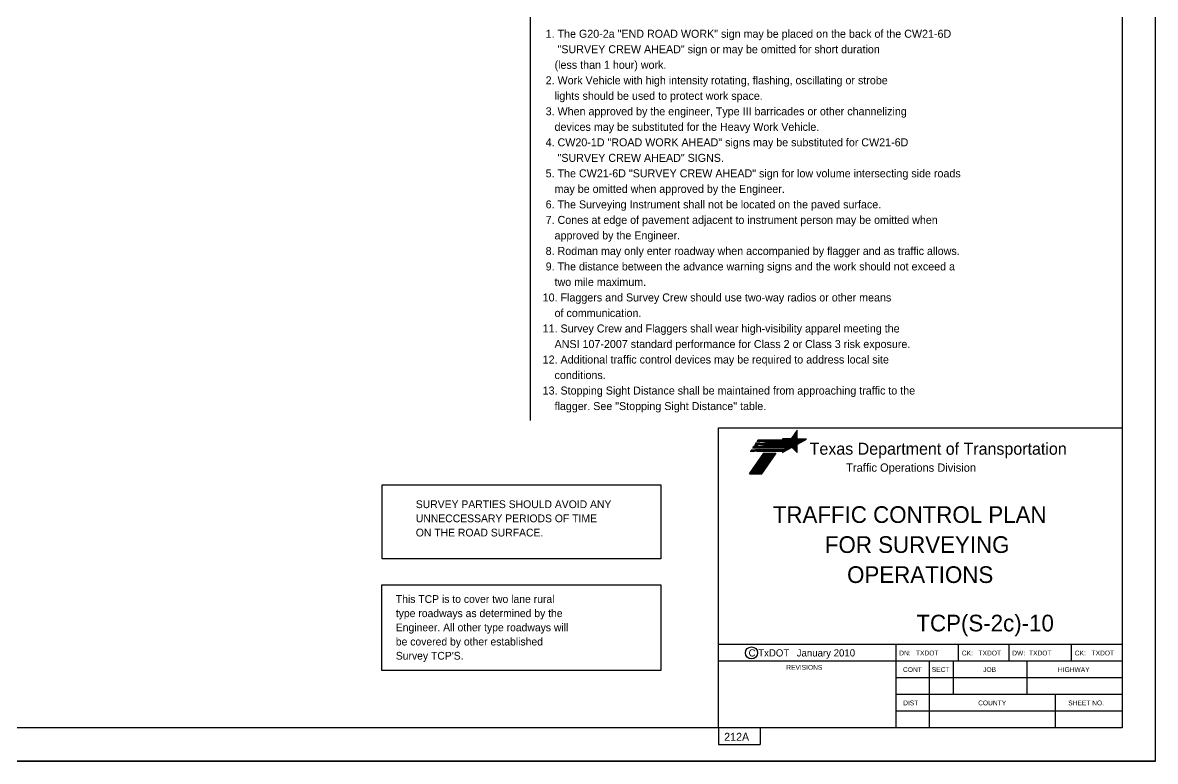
# Model space of a CAD drawing. Extents: x 23.9 to 57.9, y 11.9 to 33.9.
# Drawn here: x 40.89 to 57.87, y 11.95 to 23.02 of the extents above; entities that cross this region are included whole.
import ezdxf

# ---------------------------------------------------------------- set-up
doc = ezdxf.new("R2010")
doc.units = 0
doc.layers.add('D_BATCH_PLOT', color=7, linetype='Continuous')
doc.layers.add('Level 1', color=7, linetype='Continuous')

msp = doc.modelspace()

# ---------------------------------------------------------------- linework, layer by layer
at = {"layer": 'D_BATCH_PLOT'}
msp.add_lwpolyline([(23.87, 11.949), (57.87, 11.949), (57.87, 33.949), (23.87, 33.949)], close=True, dxfattribs=at)
at = {"layer": 'Level 1'}
for p, q in [((57.87, 11.949), (57.87, 33.949)), ((48.498, 33.18), (48.498, 17.057)), ((51.32, 16.949), (57.37, 16.949)), ((51.32, 12.449), (51.32, 16.949)), ((52.433, 16.813), (52.502, 16.813)), ((52.434, 16.815), (52.502, 16.815)), ((52.435, 16.816), (52.502, 16.816)), ((52.436, 16.817), (52.502, 16.817)), ((52.437, 16.819), (52.502, 16.819)), ((52.438, 16.82), (52.502, 16.82)), ((52.439, 16.821), (52.502, 16.821)), ((52.44, 16.823), (52.502, 16.823)), ((52.441, 16.824), (52.502, 16.824)), ((52.442, 16.825), (52.502, 16.825)), ((52.443, 16.828), (52.502, 16.828)), ((52.443, 16.827), (52.502, 16.827)), ((52.444, 16.829), (52.502, 16.829)), ((52.445, 16.831), (52.502, 16.831)), ((52.446, 16.832), (52.502, 16.832)), ((52.447, 16.833), (52.502, 16.833)), ((52.448, 16.835), (52.502, 16.835)), ((52.449, 16.836), (52.502, 16.836)), ((52.45, 16.837), (52.502, 16.837)), ((52.451, 16.839), (52.502, 16.839)), ((52.452, 16.84), (52.502, 16.84)), ((52.453, 16.841), (52.502, 16.841)), ((52.454, 16.843), (52.502, 16.843)), ((52.455, 16.844), (52.502, 16.844)), ((52.456, 16.845), (52.502, 16.845)), ((52.457, 16.848), (52.502, 16.848)), ((52.457, 16.847), (52.502, 16.847)), ((52.458, 16.849), (52.502, 16.849)), ((52.459, 16.851), (52.502, 16.851)), ((52.46, 16.852), (52.502, 16.852)), ((52.461, 16.853), (52.502, 16.853)), ((52.462, 16.855), (52.502, 16.855)), ((52.463, 16.856), (52.502, 16.856)), ((52.464, 16.857), (52.502, 16.857)), ((52.465, 16.859), (52.502, 16.859)), ((52.466, 16.86), (52.502, 16.86)), ((52.467, 16.861), (52.502, 16.861)), ((52.468, 16.863), (52.502, 16.863)), ((52.469, 16.864), (52.502, 16.864)), ((52.47, 16.865), (52.502, 16.865)), ((52.471, 16.868), (52.502, 16.868)), ((52.471, 16.867), (52.502, 16.867)), ((52.472, 16.869), (52.502, 16.869)), ((52.473, 16.871), (52.502, 16.871)), ((52.474, 16.872), (52.502, 16.872)), ((52.475, 16.873), (52.502, 16.873)), ((52.476, 16.875), (52.502, 16.875)), ((52.477, 16.876), (52.502, 16.876)), ((52.478, 16.877), (52.502, 16.877)), ((52.479, 16.879), (52.502, 16.879)), ((52.48, 16.88), (52.502, 16.88)), ((52.481, 16.881), (52.502, 16.881)), ((52.482, 16.883), (52.502, 16.883)), ((52.483, 16.884), (52.502, 16.884)), ((52.484, 16.885), (52.502, 16.885)), ((52.485, 16.888), (52.502, 16.888)), ((52.485, 16.887), (52.502, 16.887)), ((52.486, 16.889), (52.502, 16.889)), ((52.487, 16.891), (52.502, 16.891)), ((52.488, 16.892), (52.502, 16.892)), ((52.489, 16.893), (52.502, 16.893)), ((52.49, 16.895), (52.502, 16.895)), ((52.491, 16.896), (52.502, 16.896)), ((52.492, 16.897), (52.502, 16.897)), ((52.493, 16.899), (52.502, 16.899)), ((52.494, 16.9), (52.502, 16.9)), ((52.495, 16.901), (52.502, 16.901)), ((52.496, 16.903), (52.502, 16.903)), ((52.497, 16.904), (52.502, 16.904)), ((52.498, 16.905), (52.502, 16.905)), ((52.499, 16.908), (52.502, 16.908)), ((52.499, 16.907), (52.502, 16.907)), ((52.5, 16.909), (52.502, 16.909)), ((52.501, 16.911), (52.502, 16.911)), ((51.892, 16.643), (51.828, 16.643)), ((51.9, 16.655), (51.836, 16.655)), ((51.908, 16.666), (51.844, 16.666)), ((51.862, 16.692), (51.914, 16.692)), ((51.933, 16.704), (51.87, 16.704)), ((51.941, 16.715), (51.877, 16.715)), ((52.318, 16.641), (51.892, 16.643)), ((51.958, 16.74), (51.894, 16.74)), ((52.326, 16.653), (51.9, 16.655)), ((51.966, 16.752), (51.902, 16.752)), ((52.333, 16.664), (51.907, 16.666)), ((51.974, 16.763), (51.91, 16.763)), ((52.35, 16.69), (51.914, 16.692)), ((51.929, 16.644), (52.322, 16.646)), ((51.929, 16.644), (52.321, 16.645)), ((52.357, 16.702), (51.933, 16.704)), ((52.326, 16.652), (51.936, 16.654)), ((51.937, 16.656), (52.33, 16.658)), ((51.937, 16.655), (52.329, 16.657)), ((52.358, 16.713), (51.941, 16.715)), ((51.944, 16.666), (52.336, 16.668)), ((52.333, 16.663), (51.944, 16.665)), ((51.945, 16.667), (52.337, 16.669)), ((52.33, 16.738), (51.958, 16.74)), ((52.35, 16.689), (51.961, 16.691)), ((51.962, 16.692), (52.354, 16.694)), ((51.963, 16.693), (52.354, 16.695)), ((52.316, 16.75), (51.966, 16.752)), ((52.357, 16.701), (51.969, 16.703)), ((51.97, 16.704), (52.362, 16.707)), ((51.971, 16.705), (52.362, 16.708)), ((52.304, 16.761), (51.973, 16.763)), ((51.977, 16.715), (52.352, 16.717)), ((52.36, 16.712), (51.977, 16.714)), ((51.978, 16.716), (52.352, 16.718)), ((52.328, 16.655), (51.986, 16.655)), ((51.994, 16.74), (52.325, 16.742)), ((52.331, 16.737), (51.994, 16.739)), ((52.334, 16.666), (51.994, 16.666)), ((51.995, 16.741), (52.325, 16.743)), ((52.002, 16.752), (52.311, 16.754)), ((52.318, 16.749), (52.002, 16.751)), ((52.003, 16.753), (52.311, 16.755)), ((52.009, 16.763), (52.299, 16.765)), ((52.305, 16.76), (52.009, 16.762)), ((52.011, 16.764), (52.299, 16.766)), ((52.352, 16.692), (52.011, 16.692)), ((52.36, 16.704), (52.02, 16.704)), ((52.356, 16.715), (52.027, 16.715)), ((52.328, 16.74), (52.044, 16.74)), ((52.314, 16.752), (52.052, 16.752)), ((52.302, 16.763), (52.06, 16.763)), ((52.281, 16.781), (52.502, 16.781)), ((52.283, 16.78), (52.502, 16.78)), ((52.284, 16.779), (52.502, 16.779)), ((52.286, 16.777), (52.639, 16.777)), ((52.287, 16.776), (52.636, 16.776)), ((52.289, 16.775), (52.634, 16.775)), ((52.29, 16.773), (52.631, 16.773)), ((52.292, 16.772), (52.629, 16.772)), ((52.293, 16.771), (52.627, 16.771)), ((52.295, 16.769), (52.624, 16.769)), ((52.296, 16.768), (52.622, 16.768)), ((52.298, 16.767), (52.619, 16.767)), ((52.299, 16.765), (52.617, 16.765)), ((52.301, 16.764), (52.614, 16.764)), ((52.302, 16.763), (52.612, 16.763)), ((52.304, 16.761), (52.609, 16.761)), ((52.305, 16.76), (52.607, 16.76)), ((52.307, 16.759), (52.604, 16.759)), ((52.308, 16.757), (52.602, 16.757)), ((52.31, 16.756), (52.6, 16.756)), ((52.311, 16.755), (52.597, 16.755)), ((52.313, 16.753), (52.595, 16.753)), ((52.314, 16.752), (52.592, 16.752)), ((52.316, 16.751), (52.59, 16.751)), ((52.317, 16.749), (52.587, 16.749)), ((52.319, 16.748), (52.585, 16.748)), ((52.32, 16.644), (52.395, 16.644)), ((52.321, 16.746), (52.582, 16.746)), ((52.321, 16.645), (52.397, 16.645)), ((52.322, 16.745), (52.58, 16.745)), ((52.322, 16.646), (52.4, 16.646)), ((52.323, 16.648), (52.402, 16.648)), ((52.324, 16.744), (52.577, 16.744)), ((52.324, 16.649), (52.404, 16.649)), ((52.325, 16.742), (52.575, 16.742)), ((52.325, 16.652), (52.409, 16.652)), ((52.325, 16.65), (52.407, 16.65)), ((52.326, 16.653), (52.412, 16.653)), ((52.327, 16.741), (52.573, 16.741)), ((52.327, 16.654), (52.414, 16.654)), ((52.328, 16.74), (52.57, 16.74)), ((52.328, 16.656), (52.416, 16.656)), ((52.329, 16.657), (52.419, 16.657)), ((52.33, 16.738), (52.568, 16.738)), ((52.33, 16.658), (52.502, 16.658)), ((52.331, 16.737), (52.565, 16.737)), ((52.331, 16.66), (52.502, 16.66)), ((52.332, 16.662), (52.502, 16.662)), ((52.332, 16.661), (52.502, 16.661)), ((52.333, 16.736), (52.563, 16.736)), ((52.333, 16.664), (52.502, 16.664)), ((52.334, 16.734), (52.56, 16.734)), ((52.334, 16.665), (52.502, 16.665)), ((52.335, 16.666), (52.502, 16.666)), ((52.336, 16.733), (52.558, 16.733)), ((52.336, 16.668), (52.502, 16.668)), ((52.337, 16.732), (52.555, 16.732)), ((52.337, 16.669), (52.502, 16.669)), ((52.338, 16.67), (52.502, 16.67)), ((52.339, 16.73), (52.553, 16.73)), ((52.339, 16.673), (52.502, 16.673)), ((52.339, 16.672), (52.502, 16.672)), ((52.34, 16.729), (52.55, 16.729)), ((52.34, 16.674), (52.502, 16.674)), ((52.341, 16.676), (52.502, 16.676)), ((52.342, 16.728), (52.548, 16.728)), ((52.342, 16.677), (52.502, 16.677)), ((52.343, 16.726), (52.546, 16.726)), ((52.343, 16.678), (52.502, 16.678)), ((52.344, 16.68), (52.502, 16.68)), ((52.345, 16.725), (52.543, 16.725)), ((52.345, 16.681), (52.502, 16.681)), ((52.346, 16.724), (52.541, 16.724)), ((52.346, 16.684), (52.502, 16.684)), ((52.346, 16.682), (52.502, 16.682)), ((52.347, 16.685), (52.502, 16.685)), ((52.348, 16.722), (52.538, 16.722)), ((52.348, 16.686), (52.502, 16.686)), ((52.349, 16.721), (52.536, 16.721)), ((52.349, 16.688), (52.502, 16.688)), ((52.35, 16.689), (52.502, 16.689)), ((52.351, 16.72), (52.533, 16.72)), ((52.351, 16.69), (52.502, 16.69)), ((52.352, 16.718), (52.531, 16.718)), ((52.352, 16.692), (52.502, 16.692)), ((52.353, 16.694), (52.502, 16.694)), ((52.353, 16.693), (52.502, 16.693)), ((52.354, 16.717), (52.528, 16.717)), ((52.354, 16.696), (52.502, 16.696)), ((52.355, 16.716), (52.526, 16.716)), ((52.355, 16.697), (52.502, 16.697)), ((52.356, 16.698), (52.502, 16.698)), ((52.357, 16.714), (52.523, 16.714)), ((52.357, 16.7), (52.502, 16.7)), ((52.358, 16.713), (52.521, 16.713)), ((52.358, 16.701), (52.502, 16.701)), ((52.359, 16.702), (52.502, 16.702)), ((52.36, 16.712), (52.519, 16.712)), ((52.36, 16.705), (52.506, 16.705)), ((52.36, 16.704), (52.504, 16.704)), ((52.361, 16.71), (52.516, 16.71)), ((52.361, 16.706), (52.509, 16.706)), ((52.362, 16.708), (52.511, 16.708)), ((52.363, 16.709), (52.514, 16.709)), ((52.412, 16.783), (52.502, 16.783)), ((52.413, 16.784), (52.502, 16.784)), ((52.414, 16.785), (52.502, 16.785)), ((52.415, 16.788), (52.502, 16.788)), ((52.415, 16.787), (52.502, 16.787)), ((52.416, 16.789), (52.502, 16.789)), ((52.417, 16.791), (52.502, 16.791)), ((52.418, 16.792), (52.502, 16.792)), ((52.419, 16.793), (52.502, 16.793)), ((52.42, 16.795), (52.502, 16.795)), ((52.421, 16.796), (52.502, 16.796)), ((52.421, 16.657), (52.502, 16.657)), ((52.422, 16.797), (52.502, 16.797)), ((52.422, 16.656), (52.502, 16.656)), ((52.423, 16.799), (52.502, 16.799)), ((52.424, 16.8), (52.502, 16.8)), ((52.424, 16.654), (52.502, 16.654)), ((52.425, 16.801), (52.502, 16.801)), ((52.425, 16.653), (52.502, 16.653)), ((52.426, 16.803), (52.502, 16.803)), ((52.426, 16.652), (52.502, 16.652)), ((52.427, 16.804), (52.502, 16.804)), ((52.428, 16.805), (52.502, 16.805)), ((52.428, 16.65), (52.502, 16.65)), ((52.429, 16.808), (52.502, 16.808)), ((52.429, 16.807), (52.502, 16.807)), ((52.429, 16.649), (52.502, 16.649)), ((52.43, 16.809), (52.502, 16.809)), ((52.431, 16.811), (52.502, 16.811)), ((52.431, 16.648), (52.502, 16.648)), ((52.432, 16.812), (52.502, 16.812)), ((52.432, 16.646), (52.502, 16.646)), ((52.433, 16.645), (52.502, 16.645)), ((52.435, 16.644), (52.502, 16.644)), ((51.795, 16.595), (51.859, 16.595)), ((51.867, 16.606), (51.803, 16.606)), ((51.811, 16.617), (51.874, 16.617)), ((52.286, 16.593), (51.859, 16.595)), ((52.295, 16.605), (51.867, 16.606)), ((52.302, 16.615), (51.874, 16.617)), ((52.286, 16.592), (51.895, 16.594)), ((51.896, 16.595), (52.29, 16.598)), ((51.896, 16.595), (52.289, 16.597)), ((52.294, 16.604), (51.903, 16.606)), ((51.904, 16.607), (52.298, 16.609)), ((51.904, 16.607), (52.297, 16.608)), ((52.301, 16.614), (51.91, 16.617)), ((51.911, 16.618), (52.305, 16.62)), ((51.911, 16.618), (52.304, 16.619)), ((52.318, 16.64), (51.928, 16.643)), ((51.934, 16.474), (52.116, 16.474)), ((51.935, 16.476), (52.116, 16.476)), ((51.936, 16.477), (52.117, 16.477)), ((51.937, 16.478), (52.118, 16.478)), ((51.938, 16.48), (52.119, 16.48)), ((51.939, 16.481), (52.12, 16.481)), ((51.94, 16.482), (52.121, 16.482)), ((51.941, 16.484), (52.122, 16.484)), ((51.942, 16.486), (52.124, 16.486)), ((51.942, 16.485), (52.123, 16.485)), ((51.943, 16.488), (52.125, 16.488)), ((51.944, 16.489), (52.126, 16.489)), ((52.288, 16.595), (51.945, 16.595)), ((51.945, 16.49), (52.126, 16.49)), ((51.946, 16.492), (52.127, 16.492)), ((51.947, 16.493), (52.128, 16.493)), ((51.948, 16.494), (52.129, 16.494)), ((51.949, 16.496), (52.13, 16.496)), ((51.95, 16.497), (52.131, 16.497)), ((51.951, 16.498), (52.132, 16.498)), ((51.952, 16.501), (52.134, 16.501)), ((51.952, 16.5), (52.133, 16.5)), ((52.296, 16.606), (51.953, 16.606)), ((51.953, 16.502), (52.135, 16.502)), ((51.954, 16.504), (52.136, 16.504)), ((51.955, 16.505), (52.136, 16.505)), ((51.956, 16.506), (52.137, 16.506)), ((51.957, 16.508), (52.138, 16.508)), ((51.958, 16.509), (52.139, 16.509)), ((51.959, 16.51), (52.14, 16.51)), ((51.96, 16.512), (52.141, 16.512)), ((52.303, 16.617), (51.961, 16.617)), ((51.961, 16.513), (52.142, 16.513)), ((51.962, 16.516), (52.144, 16.516)), ((51.962, 16.514), (52.143, 16.514)), ((51.963, 16.517), (52.145, 16.517)), ((51.964, 16.518), (52.145, 16.518)), ((51.965, 16.52), (52.146, 16.52)), ((51.966, 16.521), (52.147, 16.521)), ((51.967, 16.522), (52.148, 16.522)), ((51.968, 16.524), (52.149, 16.524)), ((51.969, 16.525), (52.15, 16.525)), ((51.97, 16.526), (52.151, 16.526)), ((51.971, 16.528), (52.152, 16.528)), ((51.972, 16.53), (52.154, 16.53)), ((51.972, 16.529), (52.153, 16.529)), ((51.973, 16.532), (52.155, 16.532)), ((51.974, 16.533), (52.155, 16.533)), ((51.975, 16.534), (52.156, 16.534)), ((51.976, 16.536), (52.157, 16.536)), ((51.977, 16.537), (52.158, 16.537)), ((52.32, 16.643), (51.978, 16.643)), ((51.978, 16.538), (52.159, 16.538)), ((51.979, 16.54), (52.16, 16.54)), ((51.98, 16.541), (52.161, 16.541)), ((51.981, 16.542), (52.162, 16.542)), ((51.982, 16.545), (52.164, 16.545)), ((51.982, 16.544), (52.163, 16.544)), ((51.983, 16.546), (52.165, 16.546)), ((51.984, 16.548), (52.165, 16.548)), ((51.985, 16.549), (52.166, 16.549)), ((51.986, 16.55), (52.167, 16.55)), ((51.987, 16.552), (52.168, 16.552)), ((51.988, 16.553), (52.169, 16.553)), ((51.989, 16.554), (52.17, 16.554)), ((51.99, 16.556), (52.171, 16.556)), ((51.991, 16.557), (52.172, 16.557)), ((51.992, 16.56), (52.174, 16.56)), ((51.992, 16.558), (52.173, 16.558)), ((51.993, 16.561), (52.175, 16.561)), ((51.994, 16.562), (52.175, 16.562)), ((51.995, 16.564), (52.176, 16.564)), ((51.996, 16.565), (52.177, 16.565)), ((51.997, 16.566), (52.178, 16.566)), ((52.278, 16.58), (52.279, 16.58)), ((52.279, 16.581), (52.282, 16.581)), ((52.28, 16.582), (52.284, 16.582)), ((52.281, 16.584), (52.287, 16.584)), ((52.282, 16.585), (52.289, 16.585)), ((52.283, 16.586), (52.291, 16.586)), ((52.284, 16.589), (52.296, 16.589)), ((52.284, 16.588), (52.294, 16.588)), ((52.285, 16.59), (52.299, 16.59)), ((52.286, 16.592), (52.301, 16.592)), ((52.287, 16.593), (52.303, 16.593)), ((52.288, 16.594), (52.306, 16.594)), ((52.289, 16.596), (52.308, 16.596)), ((52.29, 16.597), (52.311, 16.597)), ((52.291, 16.6), (52.315, 16.6)), ((52.291, 16.598), (52.313, 16.598)), ((52.292, 16.601), (52.318, 16.601)), ((52.293, 16.602), (52.32, 16.602)), ((52.294, 16.604), (52.323, 16.604)), ((52.295, 16.605), (52.325, 16.605)), ((52.296, 16.606), (52.327, 16.606)), ((52.297, 16.608), (52.33, 16.608)), ((52.298, 16.61), (52.335, 16.61)), ((52.298, 16.609), (52.332, 16.609)), ((52.299, 16.612), (52.337, 16.612)), ((52.3, 16.613), (52.34, 16.613)), ((52.301, 16.614), (52.342, 16.614)), ((52.302, 16.616), (52.344, 16.616)), ((52.303, 16.617), (52.347, 16.617)), ((52.304, 16.618), (52.349, 16.618)), ((52.305, 16.621), (52.354, 16.621)), ((52.305, 16.62), (52.352, 16.62)), ((52.306, 16.622), (52.356, 16.622)), ((52.307, 16.624), (52.359, 16.624)), ((52.308, 16.625), (52.361, 16.625)), ((52.309, 16.626), (52.364, 16.626)), ((52.31, 16.628), (52.366, 16.628)), ((52.311, 16.629), (52.368, 16.629)), ((52.312, 16.632), (52.373, 16.632)), ((52.312, 16.63), (52.371, 16.63)), ((52.313, 16.633), (52.376, 16.633)), ((52.314, 16.634), (52.378, 16.634)), ((52.315, 16.636), (52.38, 16.636)), ((52.316, 16.637), (52.383, 16.637)), ((52.317, 16.638), (52.385, 16.638)), ((52.318, 16.64), (52.388, 16.64)), ((52.319, 16.642), (52.392, 16.642)), ((52.319, 16.641), (52.39, 16.641)), ((52.436, 16.642), (52.502, 16.642)), ((52.438, 16.641), (52.502, 16.641)), ((52.439, 16.64), (52.502, 16.64)), ((52.44, 16.638), (52.502, 16.638)), ((52.442, 16.637), (52.502, 16.637)), ((52.443, 16.636), (52.502, 16.636)), ((52.444, 16.634), (52.502, 16.634)), ((52.446, 16.633), (52.502, 16.633)), ((52.447, 16.632), (52.502, 16.632)), ((52.449, 16.63), (52.502, 16.63)), ((52.45, 16.629), (52.502, 16.629)), ((52.451, 16.628), (52.502, 16.628)), ((52.453, 16.626), (52.502, 16.626)), ((52.454, 16.625), (52.502, 16.625)), ((52.456, 16.624), (52.502, 16.624)), ((52.457, 16.622), (52.502, 16.622)), ((52.458, 16.621), (52.502, 16.621)), ((52.46, 16.62), (52.502, 16.62)), ((52.461, 16.618), (52.502, 16.618)), ((52.462, 16.617), (52.502, 16.617)), ((52.464, 16.616), (52.502, 16.616)), ((52.465, 16.614), (52.502, 16.614)), ((52.467, 16.613), (52.502, 16.613)), ((52.468, 16.612), (52.502, 16.612)), ((52.469, 16.61), (52.502, 16.61)), ((52.471, 16.609), (52.502, 16.609)), ((52.472, 16.608), (52.502, 16.608)), ((52.474, 16.606), (52.502, 16.606)), ((52.475, 16.605), (52.502, 16.605)), ((52.476, 16.604), (52.502, 16.604)), ((52.478, 16.602), (52.502, 16.602)), ((52.479, 16.601), (52.502, 16.601)), ((52.48, 16.6), (52.502, 16.6)), ((52.482, 16.598), (52.502, 16.598)), ((52.483, 16.597), (52.502, 16.597)), ((52.485, 16.596), (52.502, 16.596)), ((52.486, 16.594), (52.502, 16.594)), ((52.487, 16.593), (52.502, 16.593)), ((52.489, 16.592), (52.502, 16.592)), ((52.49, 16.59), (52.502, 16.59)), ((52.492, 16.589), (52.502, 16.589)), ((52.493, 16.588), (52.502, 16.588)), ((52.494, 16.586), (52.502, 16.586)), ((52.496, 16.585), (52.502, 16.585)), ((52.497, 16.584), (52.502, 16.584)), ((52.498, 16.582), (52.502, 16.582)), ((52.5, 16.581), (52.502, 16.581)), ((52.501, 16.58), (52.502, 16.58)), ((51.819, 16.305), (52, 16.305)), ((51.82, 16.306), (52.001, 16.306)), ((51.821, 16.307), (52.002, 16.307)), ((51.822, 16.309), (52.003, 16.309)), ((51.823, 16.31), (52.004, 16.31)), ((51.824, 16.313), (52.006, 16.313)), ((51.824, 16.311), (52.005, 16.311)), ((51.825, 16.314), (52.007, 16.314)), ((51.826, 16.315), (52.008, 16.315)), ((51.827, 16.317), (52.009, 16.317)), ((51.828, 16.318), (52.009, 16.318)), ((51.829, 16.319), (52.01, 16.319)), ((51.83, 16.321), (52.011, 16.321)), ((51.831, 16.322), (52.012, 16.322)), ((51.832, 16.323), (52.013, 16.323)), ((51.833, 16.325), (52.014, 16.325)), ((51.834, 16.327), (52.016, 16.327)), ((51.834, 16.326), (52.015, 16.326)), ((51.835, 16.329), (52.017, 16.329)), ((51.836, 16.33), (52.018, 16.33)), ((51.837, 16.331), (52.018, 16.331)), ((51.838, 16.333), (52.019, 16.333)), ((51.839, 16.334), (52.02, 16.334)), ((51.84, 16.335), (52.021, 16.335)), ((51.841, 16.337), (52.022, 16.337)), ((51.842, 16.338), (52.023, 16.338)), ((51.843, 16.341), (52.025, 16.341)), ((51.843, 16.339), (52.024, 16.339)), ((51.844, 16.342), (52.026, 16.342)), ((51.845, 16.343), (52.027, 16.343)), ((51.846, 16.345), (52.028, 16.345)), ((51.847, 16.346), (52.028, 16.346)), ((51.848, 16.347), (52.029, 16.347)), ((51.849, 16.349), (52.03, 16.349)), ((51.85, 16.35), (52.031, 16.35)), ((51.851, 16.351), (52.032, 16.351)), ((51.852, 16.353), (52.033, 16.353)), ((51.853, 16.355), (52.035, 16.355)), ((51.853, 16.354), (52.034, 16.354)), ((51.854, 16.357), (52.036, 16.357)), ((51.855, 16.358), (52.037, 16.358)), ((51.856, 16.359), (52.038, 16.359)), ((51.857, 16.361), (52.038, 16.361)), ((51.858, 16.362), (52.039, 16.362)), ((51.859, 16.363), (52.04, 16.363)), ((51.86, 16.365), (52.041, 16.365)), ((51.861, 16.366), (52.042, 16.366)), ((51.862, 16.367), (52.043, 16.367)), ((51.863, 16.37), (52.045, 16.37)), ((51.863, 16.369), (52.044, 16.369)), ((51.864, 16.371), (52.046, 16.371)), ((51.865, 16.373), (52.047, 16.373)), ((51.866, 16.374), (52.048, 16.374)), ((51.867, 16.375), (52.048, 16.375)), ((51.868, 16.377), (52.049, 16.377)), ((51.869, 16.378), (52.05, 16.378)), ((51.87, 16.379), (52.051, 16.379)), ((51.871, 16.381), (52.052, 16.381)), ((51.872, 16.382), (52.053, 16.382)), ((51.873, 16.385), (52.055, 16.385)), ((51.873, 16.383), (52.054, 16.383)), ((51.874, 16.386), (52.056, 16.386)), ((51.875, 16.387), (52.057, 16.387)), ((51.876, 16.389), (52.057, 16.389)), ((51.877, 16.39), (52.058, 16.39)), ((51.878, 16.391), (52.059, 16.391)), ((51.879, 16.393), (52.06, 16.393)), ((51.88, 16.394), (52.061, 16.394)), ((51.881, 16.395), (52.062, 16.395)), ((51.882, 16.397), (52.063, 16.397)), ((51.883, 16.399), (52.065, 16.399)), ((51.883, 16.398), (52.064, 16.398)), ((51.884, 16.401), (52.066, 16.401)), ((51.885, 16.402), (52.067, 16.402)), ((51.886, 16.403), (52.067, 16.403)), ((51.887, 16.405), (52.068, 16.405)), ((51.888, 16.406), (52.069, 16.406)), ((51.889, 16.407), (52.07, 16.407)), ((51.89, 16.409), (52.071, 16.409)), ((51.891, 16.41), (52.072, 16.41)), ((51.892, 16.411), (52.073, 16.411)), ((51.893, 16.414), (52.075, 16.414)), ((51.893, 16.413), (52.074, 16.413)), ((51.894, 16.415), (52.076, 16.415)), ((51.895, 16.417), (52.077, 16.417)), ((51.896, 16.418), (52.077, 16.418)), ((51.897, 16.419), (52.078, 16.419)), ((51.898, 16.421), (52.079, 16.421)), ((51.899, 16.422), (52.08, 16.422)), ((51.9, 16.423), (52.081, 16.423)), ((51.901, 16.425), (52.082, 16.425)), ((51.902, 16.426), (52.083, 16.426)), ((51.903, 16.429), (52.085, 16.429)), ((51.903, 16.427), (52.084, 16.427)), ((51.904, 16.43), (52.086, 16.43)), ((51.905, 16.431), (52.087, 16.431)), ((51.906, 16.433), (52.087, 16.433)), ((51.907, 16.434), (52.088, 16.434)), ((51.908, 16.435), (52.089, 16.435)), ((51.909, 16.437), (52.09, 16.437)), ((51.91, 16.438), (52.091, 16.438)), ((51.911, 16.439), (52.092, 16.439)), ((51.912, 16.441), (52.093, 16.441)), ((51.913, 16.443), (52.095, 16.443)), ((51.913, 16.442), (52.094, 16.442)), ((51.914, 16.445), (52.096, 16.445)), ((51.915, 16.446), (52.097, 16.446)), ((51.916, 16.447), (52.097, 16.447)), ((51.917, 16.449), (52.098, 16.449)), ((51.918, 16.45), (52.099, 16.45)), ((51.919, 16.451), (52.1, 16.451)), ((51.92, 16.453), (52.101, 16.453)), ((51.921, 16.454), (52.102, 16.454)), ((51.922, 16.455), (52.103, 16.455)), ((51.923, 16.458), (52.105, 16.458)), ((51.923, 16.457), (52.104, 16.457)), ((51.924, 16.459), (52.106, 16.459)), ((51.925, 16.461), (52.106, 16.461)), ((51.926, 16.462), (52.107, 16.462)), ((51.927, 16.463), (52.108, 16.463)), ((51.928, 16.465), (52.109, 16.465)), ((51.929, 16.466), (52.11, 16.466)), ((51.93, 16.467), (52.111, 16.467)), ((51.931, 16.469), (52.112, 16.469)), ((51.932, 16.471), (52.114, 16.471)), ((51.932, 16.47), (52.113, 16.47)), ((51.933, 16.473), (52.115, 16.473)), ((51.786, 16.256), (51.968, 16.256)), ((51.787, 16.258), (51.969, 16.258)), ((51.788, 16.259), (51.97, 16.259)), ((51.789, 16.26), (51.97, 16.26)), ((51.79, 16.262), (51.971, 16.262)), ((51.791, 16.263), (51.972, 16.263)), ((51.792, 16.264), (51.973, 16.264)), ((51.793, 16.266), (51.974, 16.266)), ((51.794, 16.268), (51.976, 16.268)), ((51.794, 16.267), (51.975, 16.267)), ((51.795, 16.27), (51.977, 16.27)), ((51.796, 16.271), (51.978, 16.271)), ((51.797, 16.272), (51.979, 16.272)), ((51.798, 16.274), (51.979, 16.274)), ((51.799, 16.275), (51.98, 16.275)), ((51.8, 16.276), (51.981, 16.276)), ((51.801, 16.278), (51.982, 16.278)), ((51.802, 16.279), (51.983, 16.279)), ((51.803, 16.28), (51.984, 16.28)), ((51.804, 16.283), (51.986, 16.283)), ((51.804, 16.282), (51.985, 16.282)), ((51.805, 16.284), (51.987, 16.284)), ((51.806, 16.286), (51.988, 16.286)), ((51.807, 16.287), (51.989, 16.287)), ((51.808, 16.288), (51.989, 16.288)), ((51.809, 16.29), (51.99, 16.29)), ((51.81, 16.291), (51.991, 16.291)), ((51.811, 16.292), (51.992, 16.292)), ((51.812, 16.294), (51.993, 16.294)), ((51.813, 16.295), (51.994, 16.295)), ((51.814, 16.298), (51.996, 16.298)), ((51.814, 16.296), (51.995, 16.296)), ((51.815, 16.299), (51.997, 16.299)), ((51.816, 16.3), (51.998, 16.3)), ((51.817, 16.302), (51.999, 16.302)), ((51.818, 16.303), (51.999, 16.303)), ((51.967, 16.257), (51.967, 16.256)), ((57.37, 13.699), (51.32, 13.699)), ((53.982, 13.449), (53.982, 13.699)), ((54.92, 13.449), (54.92, 13.699)), ((55.676, 13.449), (55.676, 13.699)), ((56.614, 13.449), (56.614, 13.699)), ((53.982, 13.449), (51.32, 13.449)), ((53.982, 12.449), (53.982, 13.449)), ((57.37, 13.449), (53.982, 13.449)), ((54.482, 12.449), (54.482, 13.449)), ((54.842, 12.949), (54.842, 13.449)), ((55.948, 12.949), (55.948, 13.449)), ((57.37, 13.199), (53.982, 13.199)), ((57.37, 12.949), (53.982, 12.949)), ((56.372, 12.449), (56.372, 12.949)), ((57.37, 12.699), (53.982, 12.699)), ((51.32, 12.449), (51.32, 12.199)), ((51.945, 12.449), (51.945, 12.199)), ((51.32, 12.199), (51.945, 12.199)), ((57.87, 11.949), (23.87, 11.949))]:
    msp.add_line(p, q, dxfattribs=at)
for points in [[(25.87, 33.449), (57.37, 33.449), (57.37, 12.449), (25.87, 12.449)], [(52.502, 16.912), (52.411, 16.782), (52.281, 16.782), (52.363, 16.709), (52.278, 16.579), (52.42, 16.658), (52.502, 16.579), (52.502, 16.703), (52.641, 16.778), (52.502, 16.778)], [(51.998, 16.568), (52.179, 16.568), (51.967, 16.256), (51.786, 16.256)], [(46.276, 16.091), (50.458, 16.091), (50.458, 14.984), (46.276, 14.984)], [(46.274, 14.596), (50.456, 14.596), (50.456, 13.308), (46.274, 13.308)]]:
    msp.add_lwpolyline(points, close=True, dxfattribs=at)
msp.add_circle((51.815, 13.574), 0.0897, dxfattribs=at)

# ---------------------------------------------------------------- texts
for s, height, p in [(' 1. The G20-2a "END ROAD WORK" sign may be placed on the back of the CW21-6D', 0.12, (48.684, 22.793)), ('     "SURVEY CREW AHEAD" sign or may be omitted for short duration ', 0.12, (48.684, 22.561)), ('    (less than 1 hour) work.', 0.12, (48.684, 22.328)), (' 2. Work Vehicle with high intensity rotating, flashing, oscillating or strobe', 0.12, (48.684, 22.096)), ('    lights should be used to protect work space.', 0.12, (48.684, 21.863)), (' 3. When approved by the engineer, Type III barricades or other channelizing', 0.12, (48.684, 21.631)), ('    devices may be substituted for the Heavy Work Vehicle.', 0.12, (48.684, 21.398)), (' 4. CW20-1D "ROAD WORK AHEAD" signs may be substituted for CW21-6D', 0.12, (48.684, 21.166)), ('     "SURVEY CREW AHEAD" SIGNS.', 0.12, (48.684, 20.933)), (' 5. The CW21-6D "SURVEY CREW AHEAD" sign for low volume intersecting side roads', 0.12, (48.684, 20.701)), ('    may be omitted when approved by the Engineer.', 0.12, (48.684, 20.468)), (' 6. The Surveying Instrument shall not be located on the paved surface.', 0.12, (48.684, 20.236)), (' 7. Cones at edge of pavement adjacent to instrument person may be omitted when', 0.12, (48.684, 20.003)), ('    approved by the Engineer.', 0.12, (48.684, 19.771)), (' 8. Rodman may only enter roadway when accompanied by flagger and as traffic allows.', 0.12, (48.684, 19.538)), (' 9. The distance between the advance warning signs and the work should not exceed a', 0.12, (48.684, 19.306)), ('    two mile maximum.', 0.12, (48.684, 19.073)), ('10. Flaggers and Survey Crew should use two-way radios or other means', 0.12, (48.684, 18.841)), ('    of communication.', 0.12, (48.684, 18.608)), ('11. Survey Crew and Flaggers shall wear high-visibility apparel meeting the', 0.12, (48.684, 18.376)), ('    ANSI 107-2007 standard performance for Class 2 or Class 3 risk exposure.', 0.12, (48.684, 18.143)), ('12. Additional traffic control devices may be required to address local site', 0.12, (48.684, 17.911)), ('    conditions.', 0.12, (48.684, 17.678)), ('13. Stopping Sight Distance shall be maintained from approaching traffic to the', 0.12, (48.684, 17.446)), ('    flagger. See "Stopping Sight Distance" table.', 0.12, (48.684, 17.213)), ('Texas Department of Transportation', 0.17941, (52.687, 16.544)), ('Traffic Operations Division', 0.12415, (53.235, 16.289)), ('SURVEY PARTIES SHOULD AVOID ANY', 0.1164, (46.782, 15.744)), ('UNNECCESSARY PERIODS OF TIME', 0.1164, (46.782, 15.532)), ('TRAFFIC CONTROL PLAN', 0.25, (52.134, 15.522)), ('ON THE ROAD SURFACE.', 0.1164, (46.782, 15.319)), ('FOR SURVEYING', 0.25, (52.915, 15.072)), ('OPERATIONS', 0.25, (53.248, 14.622)), ('This TCP is to cover two lane rural', 0.1164, (46.482, 14.323)), ('type roadways as determined by the', 0.1164, (46.482, 14.11)), ('TCP(S-2c)-10', 0.25, (54.287, 13.896)), ('Engineer. All other type roadways will', 0.1164, (46.482, 13.898)), ('be covered by other established', 0.1164, (46.482, 13.685)), ("Survey TCP'S. ", 0.1164, (46.482, 13.473)), ('C TxDOT ', 0.108, (51.771, 13.52)), ('January 2010', 0.10799, (52.493, 13.52)), ('DN:', 0.072, (54.029, 13.536)), ('TXDOT', 0.072, (54.281, 13.536)), ('CK:', 0.072, (54.968, 13.536)), ('TXDOT', 0.072, (55.219, 13.536)), ('DW:', 0.072, (55.724, 13.536)), ('TXDOT', 0.072, (55.976, 13.536)), ('CK:', 0.072, (56.662, 13.536)), ('TXDOT', 0.072, (56.914, 13.536)), ('REVISIONS', 0.072, (52.336, 13.321)), ('CONT', 0.072, (54.087, 13.288)), ('SECT', 0.072, (54.519, 13.288)), ('JOB', 0.072, (55.288, 13.288)), ('HIGHWAY', 0.072, (56.409, 13.288)), ('DIST', 0.072, (54.089, 12.788)), ('COUNTY', 0.072, (55.213, 12.788)), ('SHEET NO.', 0.072, (56.564, 12.788)), ('212A', 0.12, (51.405, 12.256))]:
    msp.add_text(s, height=height, dxfattribs=at).set_placement(p)

doc.saveas('drawing.dxf')
